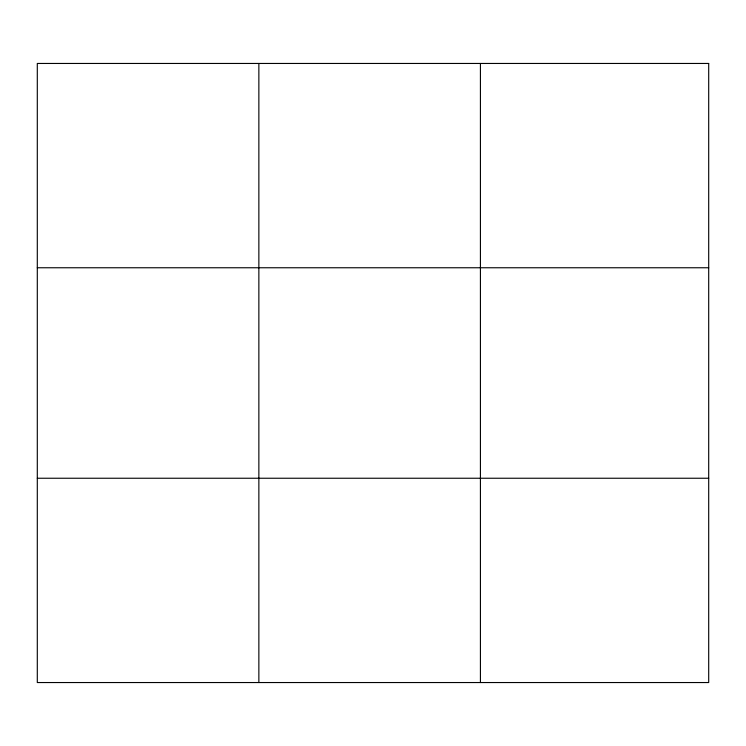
<?xml version="1.0" encoding="UTF-8"?>
<svg xmlns="http://www.w3.org/2000/svg" width="746" height="746" viewBox="0 0 746 746"><rect width="100%" height="100%" fill="white"/><g stroke="black" fill="none" stroke-linecap="round" stroke-linejoin="round"><path stroke-width="1.12" d="M258.862 682.543L258.862 63.457M480.424 682.543L480.424 63.457M37.3 267.758L708.7 267.758M37.3 478.242L708.7 478.242M708.7 63.457L708.7 682.543L37.3 682.543L37.3 63.457L708.7 63.457"/></g></svg>
